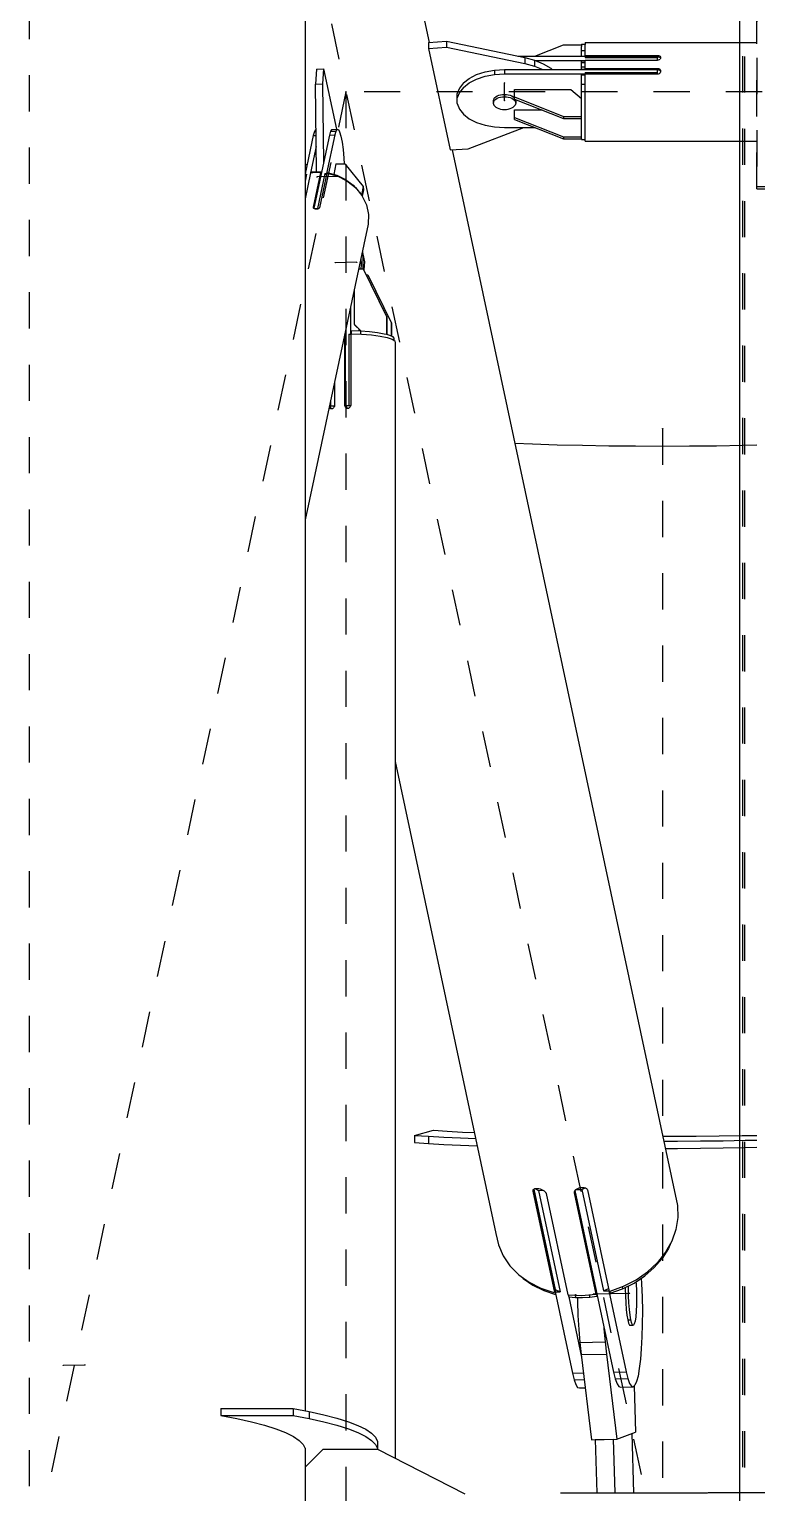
# Model space of a CAD drawing. Header units: millimetres. Extents: x 149919 to 150445, y 136651 to 136866.
# Drawn here: x 150370.813 to 150372.823, y 136816.203 to 136820.248 of the extents above; entities that cross this region are included whole.
import ezdxf

# ---------------------------------------------------------------- set-up
doc = ezdxf.new("R2010")
doc.units = ezdxf.units.MM
doc.header["$LTSCALE"] = 0.25
for name, pattern in [('CENTER', [50.8, 31.75, -6.35, 6.35, -6.35]), ('XKITLINE00', [0]), ('XKITLINE02', [4, 2, -2])]:
    doc.linetypes.add(name, pattern=pattern)

# ---------------------------------------------------------------- blocks, each defined once
blk = doc.blocks.new('çatıı')
at = {"color": 8, "linetype": 'CENTER'}
for p, q in [((22900, 17654.86), (22900, 16010.75)), ((22900, 17380.27), (23075, 16560.27)), ((23031.3, 16967.8), (23031.3, 16972.75)), ((22987.5, 16970.27), (22900, 16560.27)), ((22987.5, 16970.27), (22987.5, 16150.27)), ((23342.5, 16970.27), (22987.5, 16970.27)), ((22985.46, 16946.86), (22979.51, 16946.73)), ((22990.47, 16923.15), (22984.52, 16923.02)), ((23075, 16877.2), (23075, 15209.12)), ((23065.84, 16638.16), (23050.97, 16637.83)), ((22909.42, 16618.29), (22915.36, 16618.42))]:
    blk.add_line(p, q, dxfattribs=at)
at = {"color": 8, "linetype": 'XKITLINE00'}
for p, q in [((22976.2, 17175.69), (22976.2, 16605.74)), ((22977.73, 17137.41), (23010.49, 16983.91)), ((23010.31, 16983.89), (23015.27, 16984.23)), ((23010.31, 16983.89), (23010.31, 16982.24)), ((23010.31, 16982.24), (23015.27, 16982.58)), ((23010.31, 16982.24), (23016.29, 16954.21)), ((23015.27, 16984.23), (23015.27, 16982.58)), ((23015.27, 16984.23), (23036.92, 16979.74)), ((23015.27, 16982.58), (23036.92, 16978.09)), ((23039.71, 16980.15), (23047.6, 16983.28)), ((23047.6, 16983.28), (23052.6, 16983.28)), ((23052.6, 16983.47), (23052.6, 16983.43)), ((23052.6, 16983.47), (23053.6, 16983.47)), ((23052.6, 16983.43), (23052.6, 16982.84)), ((23052.6, 16980.15), (23052.6, 16982.84)), ((23052.6, 16981.71), (23053.6, 16981.71)), ((23053.6, 16983.89), (23101, 16983.89)), ((23053.6, 16983.89), (23053.6, 16983.33)), ((23053.6, 16980.15), (23053.6, 16983.33)), ((22979.35, 16976.54), (22979.08, 16972.4)), ((22979.35, 16976.54), (22981.33, 16976.58)), ((22981.33, 16976.58), (22981.06, 16972.44)), ((22981.33, 16976.58), (22984.86, 16959.91)), ((23034.95, 16980.15), (23053.6, 16980.15)), ((23036.92, 16979.74), (23036.92, 16978.09)), ((23036.92, 16979.74), (23039.61, 16979.02)), ((23036.92, 16978.09), (23039.61, 16977.37)), ((23039.61, 16979.02), (23039.61, 16977.37)), ((23039.61, 16979.02), (23042.02, 16978.03)), ((23039.61, 16977.37), (23041.89, 16976.44)), ((23039.87, 16978.91), (23053.6, 16978.91)), ((23042.02, 16978.03), (23044.08, 16976.81)), ((23044.08, 16976.81), (23044.51, 16976.44)), ((23052.6, 16977.76), (23052.6, 16978.87)), ((23052.6, 16978.87), (23053.6, 16978.87)), ((23052.6, 16978.33), (23053.6, 16978.33)), ((23052.6, 16976.44), (23052.6, 16977.76)), ((23052.6, 16977.17), (23053.6, 16977.17)), ((23052.6, 16976.56), (23053.6, 16976.56)), ((23053.6, 16980.34), (23073.6, 16980.34)), ((23053.6, 16980.15), (23053.6, 16979.78)), ((23053.6, 16980), (23073.6, 16980)), ((23053.6, 16979.78), (23073.6, 16979.78)), ((23053.6, 16976.44), (23053.6, 16979.05)), ((23053.6, 16979.05), (23073.6, 16979.05)), ((23053.6, 16976.74), (23073.6, 16976.74)), ((23053.6, 16976.56), (23053.6, 16976.44)), ((23073.6, 16980.34), (23073.6, 16980)), ((23073.6, 16980.34), (23073.86, 16980.3)), ((23073.6, 16979.05), (23073.6, 16980)), ((23073.6, 16979.98), (23073.86, 16979.95)), ((23073.6, 16979.05), (23073.86, 16979.08)), ((23073.6, 16976.74), (23073.6, 16976.44)), ((23073.6, 16976.74), (23073.86, 16976.7)), ((23073.86, 16980.3), (23074.1, 16980.22)), ((23073.86, 16979.95), (23074.1, 16979.88)), ((23073.86, 16979.08), (23074.1, 16979.17)), ((23073.86, 16976.7), (23073.86, 16976.36)), ((23073.86, 16976.7), (23074.1, 16976.6)), ((23074.1, 16979.88), (23074.13, 16979.86)), ((23074.1, 16979.17), (23074.28, 16979.32)), ((23074.1, 16976.6), (23074.28, 16976.43)), ((23074.11, 16980.21), (23074.28, 16980.08)), ((23074.13, 16979.86), (23074.28, 16979.74)), ((23074.28, 16980.08), (23074.4, 16979.9)), ((23074.28, 16979.74), (23074.4, 16979.56)), ((23074.4, 16979.5), (23074.28, 16979.32)), ((23074.4, 16979.9), (23074.45, 16979.7)), ((23074.45, 16979.7), (23074.4, 16979.5)), ((22979.08, 16972.4), (22981.06, 16972.44)), ((22981.06, 16972.44), (22981.33, 16950.87)), ((23019.95, 16972.74), (23018.84, 16971.32)), ((23019.95, 16972.74), (23021.56, 16973.99)), ((23019.95, 16971.5), (23021.56, 16972.75)), ((23021.56, 16973.99), (23023.6, 16975.02)), ((23021.56, 16972.75), (23023.6, 16973.79)), ((23023.6, 16975.02), (23025.97, 16975.8)), ((23023.6, 16973.79), (23025.97, 16974.56)), ((23025.97, 16975.8), (23028.57, 16976.27)), ((23025.97, 16974.56), (23028.57, 16975.04)), ((23028.57, 16976.27), (23031.3, 16976.44)), ((23028.57, 16976.27), (23028.57, 16975.04)), ((23028.57, 16975.04), (23031.3, 16975.2)), ((23031.3, 16976.44), (23031.3, 16975.2)), ((23031.3, 16976.44), (23073.6, 16976.44)), ((23031.3, 16975.2), (23053.6, 16975.2)), ((23052.6, 16974.99), (23053.6, 16974.99)), ((23052.6, 16969.66), (23052.6, 16974.99)), ((23053.6, 16975.57), (23053.6, 16975.22)), ((23053.6, 16975.57), (23073.6, 16975.57)), ((23053.6, 16956.66), (23053.6, 16975.22)), ((23053.6, 16975.22), (23073.6, 16975.22)), ((23073.6, 16975.22), (23073.6, 16976.44)), ((23073.6, 16976.4), (23073.86, 16976.36)), ((23073.6, 16975.22), (23073.86, 16975.28)), ((23073.86, 16976.36), (23074.1, 16976.26)), ((23073.86, 16975.28), (23074.1, 16975.37)), ((23074.1, 16976.26), (23074.28, 16976.09)), ((23074.1, 16975.37), (23074.28, 16975.54)), ((23074.28, 16976.43), (23074.4, 16976.22)), ((23074.28, 16976.09), (23074.4, 16975.88)), ((23074.4, 16975.75), (23074.28, 16975.54)), ((23074.4, 16976.22), (23074.45, 16975.98)), ((23074.45, 16975.98), (23074.4, 16975.75)), ((23074.4, 16975.88), (23074.42, 16975.82)), ((22979.38, 16948.2), (22979.08, 16972.4)), ((23018.84, 16971.32), (23018.27, 16969.81)), ((23018.84, 16970.09), (23018.27, 16968.57)), ((23018.27, 16967.03), (23018.27, 16969.81)), ((23019.95, 16971.5), (23018.84, 16970.09)), ((23028.38, 16968.4), (23028.24, 16968.1)), ((23028.61, 16968.67), (23028.38, 16968.4)), ((23028.61, 16968.67), (23028.92, 16968.92)), ((23028.92, 16968.92), (23029.3, 16969.14)), ((23028.92, 16968.26), (23029.3, 16968.48)), ((23029.3, 16969.14), (23029.75, 16969.32)), ((23029.3, 16968.48), (23029.75, 16968.66)), ((23029.75, 16969.32), (23030.24, 16969.44)), ((23029.75, 16968.66), (23030.24, 16968.78)), ((23030.24, 16969.44), (23030.76, 16969.52)), ((23030.24, 16968.78), (23030.76, 16968.86)), ((23030.76, 16969.52), (23031.3, 16969.55)), ((23030.76, 16968.86), (23031.3, 16968.89)), ((23031.3, 16969.55), (23031.83, 16969.52)), ((23031.3, 16969.55), (23031.3, 16968.89)), ((23031.3, 16968.89), (23031.83, 16968.86)), ((23031.83, 16969.52), (23032.36, 16969.44)), ((23031.83, 16968.86), (23032.36, 16968.78)), ((23032.36, 16969.44), (23032.85, 16969.32)), ((23032.36, 16968.78), (23032.85, 16968.66)), ((23032.85, 16969.32), (23033.29, 16969.14)), ((23032.85, 16968.66), (23033.29, 16968.48)), ((23033.29, 16969.14), (23033.67, 16968.92)), ((23033.29, 16968.48), (23033.67, 16968.26)), ((23033.67, 16968.92), (23033.98, 16968.67)), ((23033.98, 16968.67), (23034.1, 16968.53)), ((23034.1, 16968.28), (23034.1, 16970.91)), ((23034.1, 16970.91), (23049.6, 16970.91)), ((23034.1, 16968.84), (23047.6, 16963.48)), ((23049.6, 16970.91), (23052.6, 16968.43)), ((23052.6, 16972.37), (23053.6, 16972.37)), ((23052.6, 16963.49), (23052.6, 16969.66)), ((23018.27, 16967.03), (23018.84, 16965.51)), ((23018.84, 16965.51), (23019.95, 16964.1)), ((23028.24, 16968.1), (23028.2, 16967.8)), ((23028.2, 16967.8), (23028.2, 16967.14)), ((23028.24, 16967.44), (23028.2, 16967.14)), ((23028.2, 16967.14), (23028.24, 16966.83)), ((23028.38, 16967.74), (23028.24, 16967.44)), ((23028.24, 16966.83), (23028.38, 16966.54)), ((23028.61, 16968.01), (23028.38, 16967.74)), ((23028.38, 16966.54), (23028.61, 16966.26)), ((23028.61, 16968.01), (23028.92, 16968.26)), ((23028.61, 16966.26), (23028.92, 16966.01)), ((23028.92, 16966.01), (23029.3, 16965.8)), ((23029.3, 16965.8), (23029.75, 16965.62)), ((23029.75, 16965.62), (23030.24, 16965.49)), ((23030.24, 16965.49), (23030.76, 16965.41)), ((23030.76, 16965.41), (23031.3, 16965.39)), ((23031.3, 16965.39), (23031.83, 16965.41)), ((23031.83, 16965.41), (23032.36, 16965.49)), ((23032.36, 16965.49), (23032.85, 16965.62)), ((23032.85, 16965.62), (23033.29, 16965.8)), ((23033.29, 16965.8), (23033.67, 16966.01)), ((23033.67, 16968.26), (23033.98, 16968.01)), ((23033.67, 16966.01), (23033.98, 16966.26)), ((23033.98, 16968.01), (23034.21, 16967.74)), ((23034.21, 16966.54), (23033.98, 16966.26)), ((23034.1, 16968.28), (23047.6, 16962.91)), ((23034.1, 16962.63), (23034.1, 16965.26)), ((23034.1, 16965.26), (23041.7, 16965.26)), ((23034.21, 16967.74), (23034.35, 16967.44)), ((23034.35, 16966.83), (23034.21, 16966.54)), ((23034.31, 16968.19), (23034.35, 16968.1)), ((23034.35, 16968.1), (23034.4, 16967.8)), ((23034.35, 16967.44), (23034.4, 16967.14)), ((23034.4, 16967.14), (23034.35, 16966.83)), ((23034.4, 16967.8), (23034.4, 16967.14)), ((23019.95, 16964.1), (23021.56, 16962.85)), ((23021.26, 16954.54), (23036.68, 16960.4)), ((23021.56, 16962.85), (23023.6, 16961.81)), ((23023.6, 16961.81), (23025.97, 16961.04)), ((23025.97, 16961.04), (23028.57, 16960.56)), ((23028.57, 16960.56), (23031.3, 16960.4)), ((23031.3, 16960.4), (23039.71, 16960.4)), ((23034.1, 16963.19), (23047.6, 16957.83)), ((23034.1, 16962.63), (23047.6, 16957.27)), ((23047.6, 16963.48), (23047.6, 16962.91)), ((23047.6, 16963.48), (23052.6, 16963.48)), ((23047.6, 16962.91), (23052.6, 16962.91)), ((23052.44, 16962.91), (23052.6, 16962.78)), ((23052.6, 16963.49), (23052.6, 16963.48)), ((23052.6, 16963.48), (23052.6, 16963.45)), ((23052.6, 16957.29), (23052.6, 16963.45)), ((22978.45, 16958.22), (22976.2, 16947.64)), ((22978.76, 16959.28), (22978.45, 16958.22)), ((22978.45, 16958.22), (22979.25, 16958.24)), ((22982.92, 16958.32), (22978.6, 16938.1)), ((22979.09, 16959.78), (22978.76, 16959.28)), ((22978.76, 16959.28), (22979.24, 16959.29)), ((22979.09, 16959.78), (22979.23, 16959.79)), ((22984.4, 16958.35), (22982.12, 16947.66)), ((22983.22, 16959.38), (22982.92, 16958.32)), ((22982.92, 16958.32), (22984.4, 16958.35)), ((22983.55, 16959.88), (22983.22, 16959.38)), ((22983.22, 16959.38), (22984.7, 16959.41)), ((22983.55, 16959.88), (22985.04, 16959.92)), ((22984.7, 16959.41), (22984.4, 16958.35)), ((22985.04, 16959.92), (22984.7, 16959.41)), ((22985.04, 16959.92), (22985.39, 16959.85)), ((22985.39, 16959.85), (22985.75, 16959.22)), ((22985.75, 16959.22), (22986.09, 16958.05)), ((22986.09, 16958.05), (22986.41, 16956.39)), ((22986.41, 16956.39), (22986.68, 16954.31)), ((23047.6, 16957.83), (23047.6, 16957.27)), ((23047.6, 16957.83), (23052.6, 16957.83)), ((23047.6, 16957.27), (23052.6, 16957.27)), ((23052.6, 16957.29), (23052.6, 16957.27)), ((23052.6, 16957.27), (23052.6, 16957.08)), ((23052.6, 16957.08), (23053.6, 16957.08)), ((23053.6, 16956.66), (23101, 16956.66)), ((22979.29, 16955.2), (22977.73, 16947.91)), ((22986.68, 16954.31), (22986.9, 16951.91)), ((23016.29, 16954.21), (23021.26, 16954.54)), ((23016.82, 16954.24), (23079.1, 16662.44)), ((22976.2, 16950.07), (22976.3, 16950.16)), ((22976.3, 16950.16), (22976.74, 16950.17)), ((22977.85, 16948.11), (22978.54, 16948.17)), ((22978.54, 16948.17), (22978.51, 16948)), ((22978.54, 16948.17), (22979.24, 16948.21)), ((22979.24, 16948.21), (22979.93, 16948.2)), ((22979.93, 16948.2), (22979.89, 16948.02)), ((22979.93, 16948.2), (22980.63, 16948.17)), ((22980.63, 16948.17), (22980.53, 16947.69)), ((22980.63, 16948.17), (22980.67, 16947.78)), ((22984.73, 16950.34), (22984.11, 16947.45)), ((22984.73, 16950.34), (22987.21, 16950.4)), ((22986.9, 16951.91), (22986.99, 16950.39)), ((22987.21, 16950.4), (22992.27, 16944.07)), ((22977.73, 16947.91), (22976.2, 16940.73)), ((22976.2, 16947.78), (22976.2, 16947.68)), ((22976.62, 16947.54), (22976.2, 16945.55)), ((22976.2, 16947.53), (22976.62, 16947.54)), ((22976.2, 16947.3), (22976.62, 16947.54)), ((22977.73, 16947.91), (22979.1, 16948.08)), ((22977.85, 16948.11), (22977.81, 16947.92)), ((22980.5, 16947.97), (22978.46, 16938.38)), ((22980.55, 16947.44), (22978.56, 16938.13)), ((22979.1, 16948.08), (22980.5, 16947.97)), ((22981.67, 16947.65), (22979.63, 16938.06)), ((22982.2, 16947.82), (22980.16, 16938.23)), ((22980.5, 16947.97), (22980.55, 16947.44)), ((22980.53, 16947.69), (22980.56, 16947.3)), ((22980.65, 16947.99), (22980.71, 16947.99)), ((22981.67, 16947.65), (22982.12, 16947.66)), ((22981.67, 16947.65), (22982.12, 16947.44)), ((22982.12, 16947.66), (22982.14, 16947.5)), ((22982.2, 16947.82), (22985.08, 16947.02)), ((22982.34, 16947.95), (22982.31, 16947.8)), ((22982.34, 16947.95), (22984.95, 16947.21)), ((22984.95, 16947.21), (22984.92, 16947.07)), ((22984.95, 16947.21), (22987.37, 16946.03)), ((22985.08, 16947.02), (22987.78, 16945.65)), ((22987.37, 16946.03), (22989.49, 16944.45)), ((22987.78, 16945.65), (22990.1, 16943.8)), ((22989.49, 16944.45), (22990.04, 16943.85)), ((22990.1, 16943.8), (22991.92, 16941.57)), ((22990.25, 16943.62), (22991.22, 16942.54)), ((22991.22, 16942.54), (22991.49, 16942.09)), ((22992.27, 16944.07), (22991.77, 16941.74)), ((22991.92, 16941.57), (22993.15, 16939.06)), ((22992.35, 16943.19), (22991.98, 16941.44)), ((22992.27, 16944.07), (22992.35, 16943.19)), ((22978.46, 16938.38), (22978.47, 16938.25)), ((22978.47, 16938.25), (22978.57, 16938.13)), ((22978.57, 16938.13), (22978.74, 16938.02)), ((22978.61, 16938.33), (22978.62, 16938.19)), ((22978.71, 16938.04), (22979.63, 16938.06)), ((22978.74, 16938.02), (22978.96, 16937.94)), ((22978.96, 16937.94), (22979.22, 16937.9)), ((22979.22, 16937.9), (22979.49, 16937.9)), ((22979.49, 16937.9), (22979.74, 16937.94)), ((22979.63, 16938.06), (22979.81, 16937.97)), ((22979.74, 16937.94), (22979.94, 16938.02)), ((22979.94, 16938.02), (22980.07, 16938.13)), ((22980.16, 16938.23), (22980.07, 16938.13)), ((22993.15, 16939.06), (22993.74, 16936.4)), ((22993.74, 16936.4), (22993.64, 16933.73)), ((22993.64, 16933.73), (22976.2, 16851.98)), ((22991.61, 16924.23), (22991.64, 16923.73)), ((22992.04, 16926.21), (22992.14, 16923.71)), ((22992.05, 16925.85), (22992.59, 16923.31)), ((22991, 16921.33), (22992.23, 16921.36)), ((22991.64, 16921.64), (22991.62, 16921.34)), ((22991.64, 16923.73), (22991.66, 16923.19)), ((22991.66, 16922.13), (22991.64, 16921.64)), ((22991.66, 16923.19), (22991.67, 16922.65)), ((22991.67, 16922.65), (22991.66, 16922.13)), ((22992.14, 16923.71), (22992.17, 16921.36)), ((22992.23, 16921.36), (22998.68, 16908.19)), ((22992.23, 16921.36), (22992.36, 16921.19)), ((22992.36, 16921.19), (22998.81, 16908.02)), ((22992.59, 16923.31), (22992.44, 16921.03)), ((22993.1, 16919.69), (22993.53, 16919.7)), ((22993.53, 16919.7), (22999.98, 16906.53)), ((22993.53, 16919.7), (22993.66, 16919.53)), ((22993.66, 16919.53), (23000.11, 16906.36)), ((22989.75, 16915.51), (22989.75, 16906.02)), ((22988.76, 16910.87), (22988.76, 16903.34)), ((22998.68, 16908.19), (22998.68, 16903.26)), ((22998.68, 16908.19), (22998.81, 16908.02)), ((22998.81, 16908.02), (22998.81, 16903.22)), ((22987.28, 16903.9), (22987.28, 16883.59)), ((22988.89, 16904.29), (22988.89, 16903.37)), ((22988.89, 16904.29), (22991.55, 16904.2)), ((22989.75, 16906.02), (22991.64, 16904.19)), ((22989.75, 16906.02), (22989.88, 16905.86)), ((22989.88, 16905.86), (22991.59, 16904.19)), ((22991.06, 16904.72), (22991.06, 16904.36)), ((22991.06, 16904.36), (22991.21, 16904.21)), ((22991.06, 16904.36), (22991.17, 16904.21)), ((22991.55, 16904.2), (22991.55, 16903.28)), ((22991.55, 16904.2), (22994.03, 16904.02)), ((22994.03, 16904.02), (22996.25, 16903.75)), ((22996.25, 16903.75), (22998.09, 16903.42)), ((22999.98, 16906.53), (22999.98, 16902.79)), ((22999.98, 16906.53), (23000.11, 16906.36)), ((23000.11, 16906.36), (23000.11, 16902.73)), ((22987.13, 16903.2), (22987.13, 16883.65)), ((22987.15, 16903.33), (22987.2, 16903.27)), ((22987.17, 16903.32), (22987.28, 16903.18)), ((22987.2, 16903.27), (22987.2, 16883.55)), ((22987.2, 16899.67), (22987.28, 16899.58)), ((22988.31, 16903.33), (22988.76, 16903.34)), ((22988.31, 16903.33), (22988.31, 16883.61)), ((22988.31, 16903.33), (22988.8, 16903.3)), ((22988.76, 16903.34), (22988.8, 16903.3)), ((22988.8, 16903.3), (22988.8, 16883.58)), ((22988.84, 16903.37), (22988.84, 16883.66)), ((22988.84, 16903.37), (22991.77, 16903.27)), ((22991.77, 16903.27), (22994.54, 16903.06)), ((22994.54, 16903.06), (22996.97, 16902.75)), ((22996.97, 16902.75), (22998.92, 16902.35)), ((22998.09, 16903.42), (22998.66, 16903.26)), ((22998.66, 16903.26), (22998.68, 16903.26)), ((22998.68, 16903.26), (22998.68, 16903.25)), ((22998.68, 16903.25), (22999.49, 16903.03)), ((22998.92, 16902.35), (23000.29, 16901.89)), ((22999.49, 16903.03), (23000.39, 16902.6)), ((23000.29, 16901.89), (23001.03, 16901.4)), ((23000.39, 16902.6), (23000.74, 16902.15)), ((23000.74, 16902.15), (23000.74, 16901.59)), ((23001.03, 16901.4), (23001.09, 16900.88)), ((23001.09, 16900.88), (23001.09, 16592.58)), ((22984.3, 16889.96), (22984.3, 16883.52)), ((22984.35, 16890.19), (22984.35, 16883.59)), ((22982.91, 16883.46), (22983.26, 16883.5)), ((22983.26, 16885.09), (22983.26, 16883.5)), ((22983.26, 16883.5), (22984.3, 16883.52)), ((22984.3, 16883.52), (22984.33, 16883.48)), ((22984.35, 16883.59), (22984.31, 16883.33)), ((22987.13, 16883.65), (22987.2, 16883.55)), ((22987.13, 16883.65), (22987.17, 16883.39)), ((22987.2, 16883.55), (22987.25, 16883.29)), ((22987.28, 16883.59), (22988.31, 16883.61)), ((22987.28, 16883.59), (22987.87, 16882.83)), ((22988.31, 16883.61), (22988.8, 16883.58)), ((22988.84, 16883.66), (22988.77, 16883.4)), ((22988.8, 16883.58), (22988.81, 16883.56)), ((22982.83, 16883.07), (22982.85, 16883.04)), ((22982.84, 16883.11), (22982.9, 16882.98)), ((22982.85, 16883.04), (22983.03, 16882.86)), ((22982.9, 16883.39), (22983.41, 16882.73)), ((22983.03, 16882.86), (22983.26, 16882.75)), ((22983.26, 16882.75), (22983.52, 16882.72)), ((22983.52, 16882.72), (22983.78, 16882.77)), ((22983.78, 16882.77), (22984.01, 16882.9)), ((22984.19, 16883.09), (22984.01, 16882.9)), ((22984.31, 16883.33), (22984.19, 16883.09)), ((22987.17, 16883.39), (22987.25, 16883.29)), ((22987.17, 16883.39), (22987.29, 16883.16)), ((22987.25, 16883.29), (22987.34, 16883.11)), ((22987.29, 16883.16), (22987.48, 16882.98)), ((22987.48, 16882.98), (22987.72, 16882.86)), ((22987.71, 16883.03), (22987.71, 16882.86)), ((22987.72, 16882.86), (22987.98, 16882.82)), ((22987.79, 16882.94), (22987.79, 16882.85)), ((22987.98, 16882.82), (22988.25, 16882.86)), ((22988.25, 16882.86), (22988.48, 16882.98)), ((22988.48, 16882.98), (22988.67, 16883.17)), ((22988.77, 16883.4), (22988.67, 16883.17)), ((23034.13, 16873.13), (23039.07, 16872.94)), ((23034.13, 16873.13), (23039.07, 16872.94)), ((23039.07, 16872.94), (23045.83, 16872.74)), ((23039.07, 16872.94), (23045.83, 16872.74)), ((23045.83, 16872.74), (23052.88, 16872.58)), ((23045.83, 16872.74), (23052.88, 16872.58)), ((23052.88, 16872.58), (23060.13, 16872.46)), ((23052.88, 16872.58), (23060.13, 16872.46)), ((23060.13, 16872.46), (23067.53, 16872.39)), ((23060.13, 16872.46), (23067.53, 16872.39)), ((23067.53, 16872.39), (23075, 16872.37)), ((23067.53, 16872.39), (23075, 16872.37)), ((23075, 16872.37), (23082.46, 16872.39)), ((23075, 16872.37), (23082.46, 16872.39)), ((23082.46, 16872.39), (23089.86, 16872.46)), ((23082.46, 16872.39), (23089.86, 16872.46)), ((23089.86, 16872.46), (23097.12, 16872.58)), ((23089.86, 16872.46), (23097.12, 16872.58)), ((23097.12, 16872.58), (23101, 16872.67)), ((23097.12, 16872.58), (23101, 16872.67)), ((23001.09, 16785.21), (23028.92, 16654.76)), ((23006.44, 16681.83), (23011.65, 16683.25)), ((23006.44, 16681.83), (23010.27, 16681.58)), ((23006.44, 16681.83), (23006.44, 16679.84)), ((23010.27, 16681.58), (23014.52, 16681.35)), ((23010.27, 16681.58), (23010.27, 16679.59)), ((23011.65, 16683.25), (23015.47, 16683)), ((23014.52, 16681.35), (23019.17, 16681.14)), ((23015.47, 16683), (23019.73, 16682.77)), ((23019.73, 16682.77), (23023.01, 16682.62)), ((23075, 16681.63), (23077.84, 16681.63)), ((23077.84, 16681.63), (23084.29, 16681.66)), ((23084.29, 16681.66), (23090.66, 16681.71)), ((23090.66, 16681.71), (23096.93, 16681.79)), ((23096.93, 16681.79), (23101, 16681.85)), ((23006.44, 16679.84), (23010.27, 16679.59)), ((23010.27, 16679.59), (23014.52, 16679.35)), ((23014.52, 16679.35), (23019.17, 16679.14)), ((23019.17, 16681.14), (23023.36, 16680.97)), ((23019.17, 16679.14), (23023.79, 16678.96)), ((23075.3, 16680.23), (23079.08, 16680.24)), ((23075.73, 16678.23), (23079.08, 16678.24)), ((23079.08, 16680.24), (23085.45, 16680.29)), ((23079.08, 16678.24), (23085.45, 16678.29)), ((23085.45, 16680.29), (23091.72, 16680.37)), ((23085.45, 16678.29), (23091.72, 16678.37)), ((23091.72, 16680.37), (23097.82, 16680.47)), ((23091.72, 16678.37), (23097.82, 16678.47)), ((23097.82, 16680.47), (23101, 16680.54)), ((23097.82, 16678.47), (23101, 16678.54)), ((23039.25, 16666.85), (23039.17, 16666.65)), ((23039.19, 16666.7), (23039.17, 16666.43)), ((23039.17, 16666.65), (23039.17, 16666.43)), ((23039.17, 16666.43), (23045.15, 16638.39)), ((23039.25, 16666.85), (23039.43, 16667)), ((23039.35, 16666.93), (23045.22, 16639.41)), ((23039.4, 16666.98), (23045.31, 16639.28)), ((23039.43, 16667), (23039.68, 16667.12)), ((23039.68, 16667.12), (23039.99, 16667.18)), ((23039.72, 16667.12), (23040.74, 16666.64)), ((23039.99, 16667.18), (23040.36, 16667.18)), ((23040.36, 16667.18), (23040.76, 16667.14)), ((23040.74, 16666.64), (23041.99, 16666.67)), ((23040.74, 16666.64), (23046.72, 16638.6)), ((23040.76, 16667.14), (23041.17, 16667.04)), ((23041.17, 16667.04), (23041.56, 16666.89)), ((23041.56, 16666.89), (23041.93, 16666.71)), ((23041.93, 16666.71), (23042.26, 16666.49)), ((23042.26, 16666.49), (23042.51, 16666.26)), ((23042.51, 16666.26), (23042.66, 16666.06)), ((23042.66, 16666.06), (23042.69, 16666.02)), ((23042.69, 16666.02), (23042.79, 16665.78)), ((23042.79, 16665.78), (23048.77, 16637.75)), ((23050.54, 16666.24), (23050.52, 16666.19)), ((23050.54, 16666.22), (23050.52, 16665.96)), ((23050.52, 16666.19), (23050.52, 16665.96)), ((23050.52, 16665.96), (23056.5, 16637.92)), ((23050.61, 16666.44), (23050.54, 16666.24)), ((23050.79, 16666.68), (23050.61, 16666.44)), ((23050.68, 16666.53), (23056.57, 16638.91)), ((23050.73, 16666.61), (23061.45, 16616.4)), ((23050.79, 16666.68), (23051.05, 16666.91)), ((23051, 16666.87), (23052.69, 16666.91)), ((23051.05, 16666.91), (23051.37, 16667.11)), ((23051.37, 16667.11), (23051.75, 16667.27)), ((23051.75, 16667.27), (23052.16, 16667.39)), ((23052.16, 16667.39), (23052.58, 16667.46)), ((23052.58, 16667.46), (23052.99, 16667.47)), ((23052.69, 16666.91), (23053.6, 16667.35)), ((23052.69, 16666.91), (23058.67, 16638.87)), ((23052.99, 16667.47), (23053.36, 16667.42)), ((23053.36, 16667.42), (23053.69, 16667.32)), ((23053.69, 16667.32), (23053.96, 16667.17)), ((23053.96, 16667.17), (23054.14, 16666.98)), ((23054.14, 16666.98), (23054.24, 16666.76)), ((23054.24, 16666.76), (23060.22, 16638.73)), ((23079.1, 16662.44), (23079.19, 16659.16)), ((23079.19, 16659.16), (23078.66, 16655.87)), ((23028.92, 16654.92), (23028.92, 16654.76)), ((23028.92, 16654.76), (23029.63, 16651.57)), ((23078.66, 16655.87), (23077.53, 16652.64)), ((23029.63, 16651.57), (23030.95, 16648.56)), ((23075.82, 16649.56), (23073.56, 16646.7)), ((23076.59, 16650.59), (23074.85, 16647.83)), ((23077.53, 16652.64), (23075.82, 16649.56)), ((23077.25, 16652.13), (23076.59, 16650.59)), ((23030.95, 16648.56), (23032.82, 16645.79)), ((23032.82, 16645.79), (23035.22, 16643.34)), ((23070.08, 16642.99), (23072.67, 16645.28)), ((23070.83, 16644.13), (23073.56, 16646.7)), ((23074.85, 16647.83), (23072.67, 16645.28)), ((23035.22, 16643.34), (23038.09, 16641.26)), ((23035.55, 16643.1), (23036.46, 16642.24)), ((23036.46, 16642.24), (23039.14, 16640.4)), ((23038.09, 16641.26), (23041.34, 16639.62)), ((23063.93, 16639.41), (23067.14, 16641.02)), ((23064.2, 16640.12), (23067.69, 16641.92)), ((23067.14, 16641.02), (23070.08, 16642.99)), ((23067.63, 16641.35), (23067.68, 16640.81)), ((23067.68, 16640.81), (23067.77, 16638.86)), ((23067.69, 16641.92), (23070.83, 16644.13)), ((23069.11, 16642.34), (23069.19, 16640.87)), ((23069.19, 16640.87), (23069.33, 16637.13)), ((23039.14, 16640.4), (23042.15, 16638.93)), ((23041.34, 16639.62), (23044.91, 16638.43)), ((23042.06, 16639.38), (23042.15, 16638.93)), ((23042.15, 16638.93), (23045.41, 16637.87)), ((23044.91, 16638.43), (23045.15, 16638.39)), ((23045.22, 16639.41), (23045.15, 16638.39)), ((23045.23, 16639.63), (23045.19, 16638.98)), ((23045.19, 16638.98), (23045.27, 16638.63)), ((23045.31, 16639.28), (23045.26, 16638.57)), ((23045.26, 16638.57), (23046.72, 16638.6)), ((23045.26, 16638.57), (23050.05, 16616.14)), ((23045.31, 16639.28), (23046.72, 16638.6)), ((23048.77, 16637.75), (23052.62, 16637.58)), ((23048.94, 16637.74), (23049.05, 16637.21)), ((23049.04, 16637.21), (23052.59, 16620.58)), ((23049.05, 16637.21), (23050.96, 16637.06)), ((23050.84, 16637.66), (23050.96, 16637.06)), ((23050.96, 16637.06), (23052.9, 16637.04)), ((23051.43, 16637.05), (23051.45, 16636.03)), ((23052.62, 16637.58), (23056.5, 16637.92)), ((23052.9, 16637.04), (23054.84, 16637.14)), ((23054.71, 16637.76), (23054.84, 16637.14)), ((23054.84, 16637.14), (23056.78, 16637.38)), ((23056.57, 16638.91), (23056.5, 16637.92)), ((23056.59, 16639.18), (23056.54, 16638.5)), ((23056.54, 16638.5), (23056.78, 16637.38)), ((23056.83, 16638.06), (23056.78, 16637.38)), ((23058.67, 16638.87), (23060.05, 16639.54)), ((23058.67, 16638.87), (23060.13, 16638.9)), ((23060.15, 16639.08), (23060.13, 16638.9)), ((23060.13, 16638.9), (23064.92, 16616.47)), ((23060.22, 16638.73), (23060.47, 16638.78)), ((23060.38, 16638.76), (23060.5, 16638.2)), ((23060.47, 16638.78), (23064.2, 16640.12)), ((23060.5, 16638.2), (23063.93, 16639.41)), ((23063.81, 16639.98), (23063.93, 16639.41)), ((23064.68, 16639.79), (23064.68, 16639.45)), ((23064.68, 16639.45), (23064.71, 16637.47)), ((23064.71, 16637.47), (23064.8, 16635.53)), ((23065.48, 16640.19), (23065.47, 16639.47)), ((23065.47, 16639.47), (23065.51, 16637.49)), ((23065.51, 16637.49), (23065.6, 16635.54)), ((23067.77, 16638.86), (23067.8, 16636.88)), ((23067.8, 16636.88), (23067.78, 16634.97)), ((23069.33, 16637.13), (23069.39, 16633.36)), ((23051.45, 16636.03), (23051.61, 16632.06)), ((23064.8, 16635.53), (23064.95, 16633.71)), ((23064.95, 16633.71), (23065.14, 16632.12)), ((23065.6, 16635.54), (23065.74, 16633.73)), ((23065.74, 16633.73), (23065.93, 16632.14)), ((23067.7, 16633.21), (23067.56, 16631.71)), ((23067.78, 16634.97), (23067.7, 16633.21)), ((23069.39, 16633.36), (23069.37, 16629.68)), ((23051.61, 16632.06), (23051.85, 16628.22)), ((23058.74, 16629.08), (23058.79, 16628.38)), ((23065.14, 16632.12), (23065.36, 16630.83)), ((23065.36, 16630.83), (23066.15, 16630.85)), ((23065.36, 16630.83), (23065.61, 16629.91)), ((23065.61, 16629.91), (23065.87, 16629.41)), ((23065.87, 16629.41), (23066.13, 16629.34)), ((23065.93, 16632.14), (23066.15, 16630.85)), ((23066.13, 16629.34), (23066.92, 16629.36)), ((23066.15, 16630.85), (23066.4, 16629.93)), ((23066.4, 16629.93), (23066.66, 16629.42)), ((23066.66, 16629.42), (23066.92, 16629.36)), ((23067.16, 16629.73), (23066.92, 16629.36)), ((23067.38, 16630.53), (23067.16, 16629.73)), ((23067.56, 16631.71), (23067.38, 16630.53)), ((23069.37, 16629.68), (23069.27, 16626.15)), ((23051.85, 16628.22), (23052.15, 16624.59)), ((23052.15, 16624.59), (23059.09, 16624.75)), ((23052.15, 16624.59), (23052.51, 16621.25)), ((23058.79, 16628.38), (23059.09, 16624.75)), ((23059.09, 16624.75), (23059.45, 16621.41)), ((23069.27, 16626.15), (23069.1, 16622.88)), ((23052.51, 16621.25), (23059.45, 16621.41)), ((23052.51, 16621.25), (23055.38, 16597.72)), ((23059.45, 16621.41), (23062.32, 16597.88)), ((23069.1, 16622.88), (23068.86, 16619.94)), ((23061.45, 16616.4), (23064.92, 16616.47)), ((23064.92, 16616.47), (23065.39, 16614.61)), ((23068.56, 16617.4), (23068.2, 16615.33)), ((23068.86, 16619.94), (23068.56, 16617.4)), ((23050.05, 16616.14), (23053.12, 16616.21)), ((23050.05, 16616.14), (23050.52, 16614.28)), ((23050.52, 16614.28), (23053.35, 16614.34)), ((23050.52, 16614.28), (23051, 16612.96)), ((23051, 16612.96), (23051.5, 16612.2)), ((23061.45, 16616.4), (23061.92, 16614.53)), ((23061.92, 16614.53), (23065.39, 16614.61)), ((23061.92, 16614.53), (23062.4, 16613.21)), ((23062.4, 16613.21), (23062.9, 16612.45)), ((23062.9, 16612.45), (23063.39, 16612.28)), ((23065.39, 16614.61), (23065.87, 16613.29)), ((23065.87, 16613.29), (23066.37, 16612.53)), ((23066.37, 16612.53), (23066.86, 16612.36)), ((23066.86, 16612.36), (23067.34, 16612.78)), ((23067.11, 16612.57), (23067.47, 16599.78)), ((23067.78, 16613.77), (23067.34, 16612.78)), ((23068.2, 16615.33), (23067.78, 16613.77)), ((23051.5, 16612.2), (23051.99, 16612.03)), ((23051.99, 16612.03), (23053.63, 16612.06)), ((23063.39, 16612.28), (23066.86, 16612.36)), ((22952.88, 16606.35), (22952.88, 16604.38)), ((22952.88, 16606.35), (22972.88, 16606.35)), ((22952.88, 16604.38), (22957.34, 16603.56)), ((22952.88, 16604.38), (22972.88, 16604.38)), ((22972.88, 16606.35), (22972.88, 16604.38)), ((22972.88, 16606.35), (22977.34, 16605.53)), ((22972.88, 16604.38), (22977.34, 16603.56)), ((22977.34, 16605.53), (22977.34, 16603.56)), ((22977.34, 16605.53), (22981.4, 16604.64)), ((22981.4, 16604.64), (22985.01, 16603.7)), ((22957.34, 16603.56), (22961.4, 16602.68)), ((22961.4, 16602.68), (22965.01, 16601.74)), ((22965.01, 16601.74), (22968.16, 16600.75)), ((22968.16, 16600.75), (22970.81, 16599.71)), ((22977.34, 16603.56), (22981.4, 16602.68)), ((22981.4, 16602.68), (22985.01, 16601.74)), ((22985.01, 16603.7), (22988.16, 16602.71)), ((22985.01, 16601.74), (22988.16, 16600.75)), ((22988.16, 16602.71), (22990.81, 16601.68)), ((22988.16, 16600.75), (22990.81, 16599.71)), ((22990.81, 16601.68), (22992.96, 16600.61)), ((22992.96, 16600.61), (22994.59, 16599.52)), ((22970.81, 16599.71), (22972.96, 16598.64)), ((22972.96, 16598.64), (22974.59, 16597.55)), ((22974.59, 16597.55), (22975.68, 16596.43)), ((22975.68, 16596.43), (22976.23, 16595.3)), ((22990.81, 16599.71), (22992.96, 16598.64)), ((22992.96, 16598.64), (22994.59, 16597.55)), ((22994.59, 16599.52), (22995.68, 16598.4)), ((22994.59, 16597.55), (22995.68, 16596.43)), ((22995.68, 16598.4), (22996.23, 16597.27)), ((22995.68, 16596.43), (22996.23, 16595.3)), ((22996.23, 16597.27), (22996.23, 16595.3)), ((23055.38, 16597.72), (23062.32, 16597.88)), ((23056.38, 16597.74), (23061.33, 16597.85)), ((23056.38, 16597.74), (23056.79, 16583.07)), ((23061.33, 16597.85), (23061.75, 16583.07)), ((23062.32, 16597.88), (23067.47, 16599.78)), ((23066.48, 16599.42), (23066.94, 16583.07)), ((22976.2, 16595.36), (22976.2, 16590.16)), ((22976.2, 16590.16), (22981.2, 16595.08)), ((22976.23, 16594.17), (22976.2, 16594.1)), ((22976.23, 16595.3), (22976.23, 16594.17)), ((22981.2, 16595.08), (22996.2, 16595.08)), ((22996.2, 16595.08), (23020.32, 16582.72)), ((22996.23, 16595.3), (22996.23, 16595.07)), ((22976.2, 16590.16), (22976.2, 16534.85)), ((23046.8, 16583.07), (23086.8, 16583.07)), ((23086.8, 16583.07), (23087.11, 16583.07)), ((23087.11, 16583.07), (23087.39, 16583.08)), ((23087.39, 16583.08), (23087.63, 16583.1)), ((23087.63, 16583.1), (23087.8, 16583.12)), ((23087.8, 16583.12), (23242.19, 16583.12))]:
    blk.add_line(p, q, dxfattribs=at)
at = {"color": 116, "linetype": 'XKITLINE02', "true_color": 0x136734}
for p, q in [((23097.15, 16090.12), (23097.15, 17150.24)), ((23097.68, 16090.06), (23097.68, 17150.18)), ((23101, 16943.49), (23101, 17039.65)), ((23101, 17039.65), (23101, 16944.08)), ((23101, 16944.08), (23108.2, 16944.08)), ((23101, 16943.49), (23109, 16943.49)), ((23096.3, 16537.43), (23096.3, 16583.12))]:
    blk.add_line(p, q, dxfattribs=at)
at = {"color": 7, "linetype": 'XKITLINE00'}
blk.add_line((23096.3, 16583.12), (23096.3, 17034.66), dxfattribs=at)
at = {"color": 8, "linetype": 'XKITLINE00'}
for centre in [(23031.3, 16972.75), (22987.5, 16970.27), (22987.5, 16970.27), (22987.5, 16970.27), (23031.3, 16967.8), (22979.51, 16946.73), (22985.46, 16946.86), (22984.52, 16923.02), (22990.47, 16923.15), (23075, 16877.2), (23050.97, 16637.83), (23065.84, 16638.16), (22909.42, 16618.29), (22915.36, 16618.42)]:
    blk.add_circle(centre, 0.05, dxfattribs=at)

msp = doc.modelspace()

# ---------------------------------------------------------------- block references
at = {"xscale": 0.009999943142843078, "yscale": 0.009999943142843078, "zscale": 0.009999943142843078}
msp.add_blockref('çatıı', (150141.8141, 136650.3731), dxfattribs=at)

doc.saveas('drawing.dxf')
